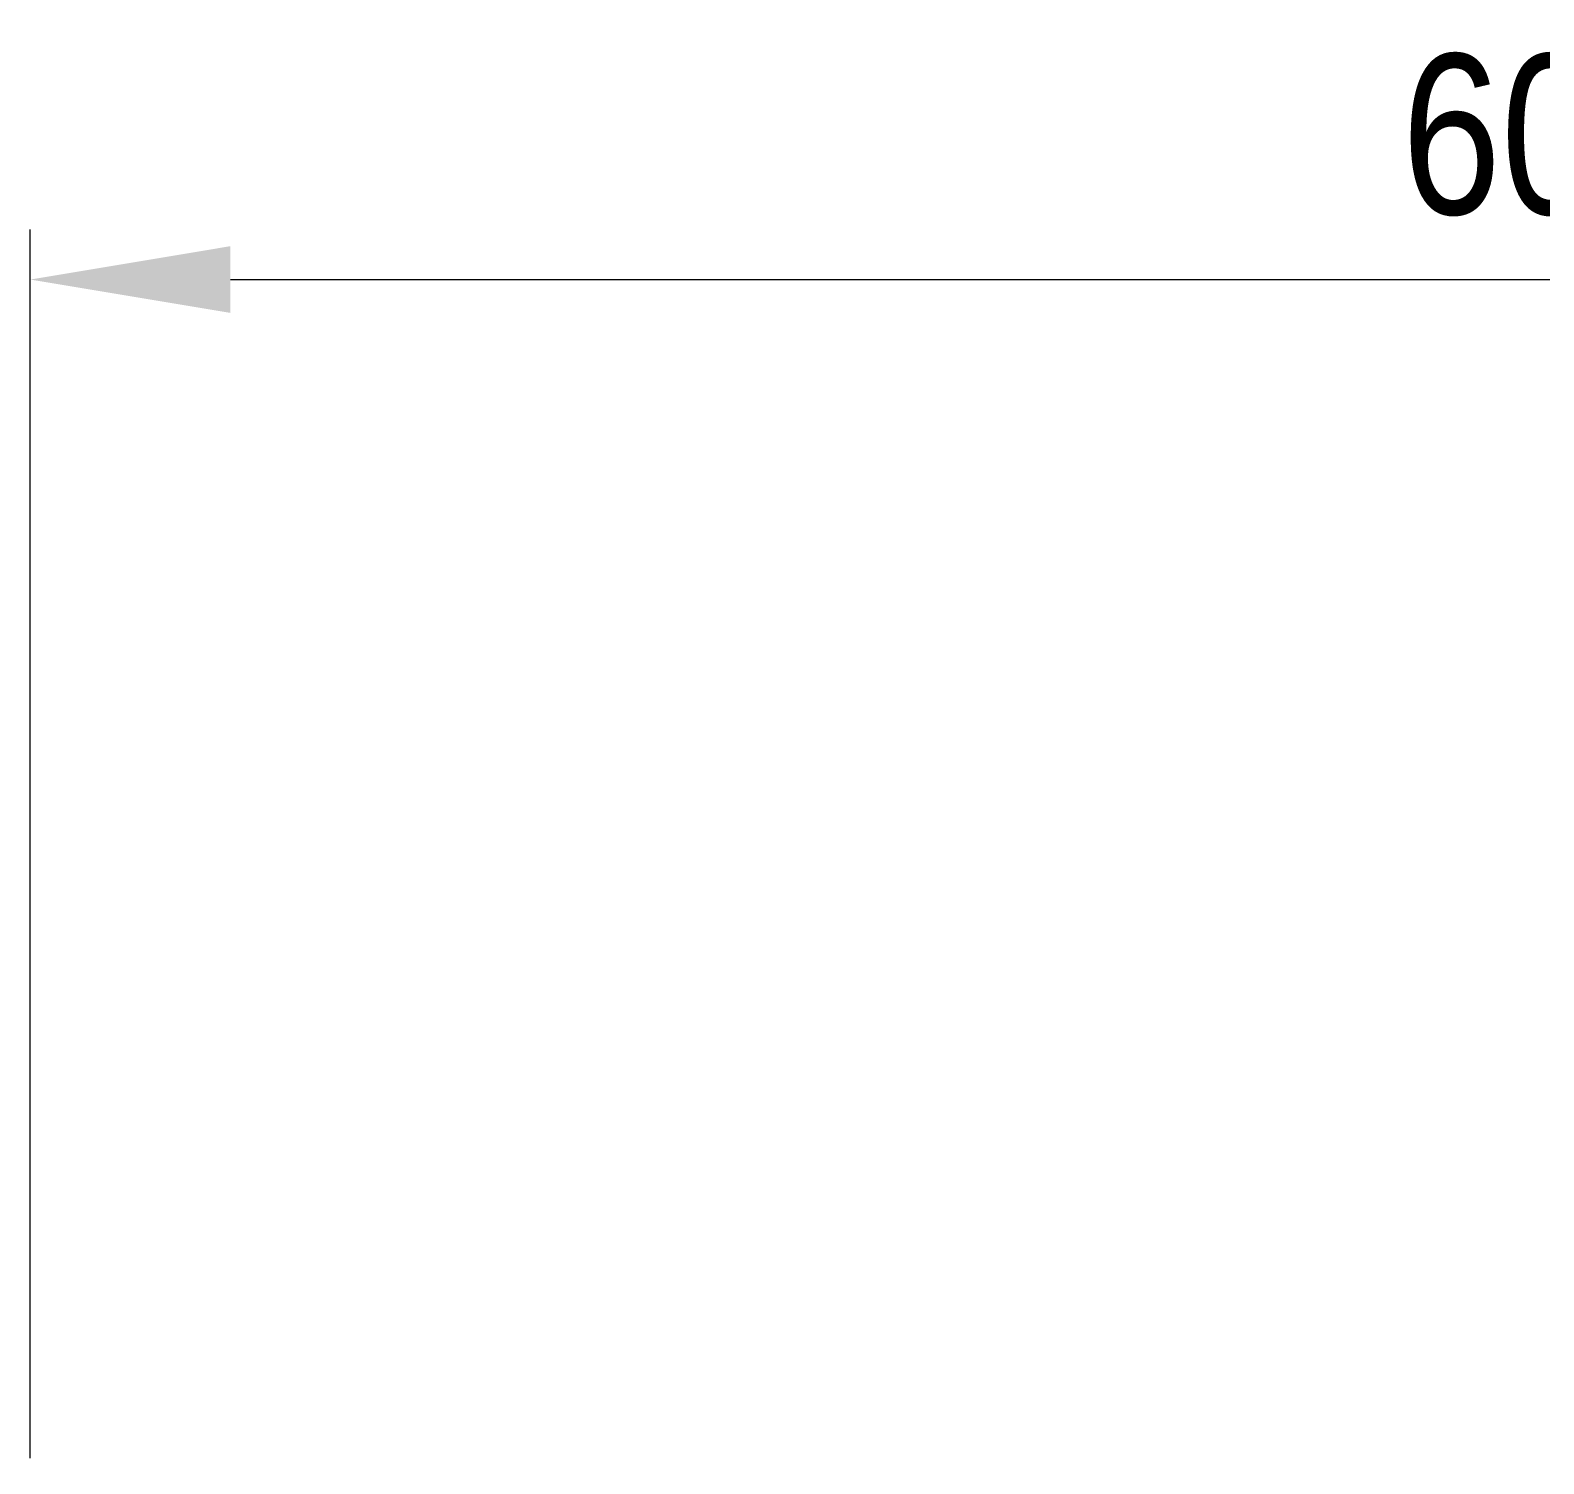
# Model space of a CAD drawing. Header units: millimetres. Extents: x 25115 to 31055, y 5999 to 10199.
# Drawn here: x 27403.4 to 27705.9, y 9230.9 to 9517.5 of the extents above; entities that cross this region are included whole.
import ezdxf

# ---------------------------------------------------------------- set-up
doc = ezdxf.new("R2010")
doc.units = ezdxf.units.MM
doc.header["$LTSCALE"] = 0.3
doc.linetypes.add('INCONTINUOUS', pattern=[200000.001, 200000, -0.001])
doc.layers.add('KOTY', color=3, linetype='INCONTINUOUS', lineweight=9)
doc.styles.add('SEACAD_Arial', font='arial.ttf', dxfattribs={"width": 0.8})
doc.dimstyles.new('ISO-25', dxfattribs={"dimtxt": 1.6, "dimasz": 2, "dimexe": 0.5, "dimexo": 1.5, "dimtad": 1, "dimdec": 0, "dimtxsty": 'SEACAD_Arial', "dimcen": 2, "dimadec": 0, "dimazin": 0, "dimtfac": 1, "dimtdec": 0, "dimtmove": 0, "dimatfit": 3, "dimfxl": 1, "dimarcsym": 0})

# ---------------------------------------------------------------- blocks, each defined once
blk = doc.blocks.new('*D436')
at = {"layer": 'Defpoints', "color": 0}
for p in [(28011.37, 9467.63), (27403.37, 9202.03), (28011.37, 9202.03)]:
    blk.add_point(p, dxfattribs=at)
at = {"layer": 'KOTY', "color": 0, "lineweight": -2}
for p, q in [((27403.37, 9232.03), (27403.37, 9477.63)), ((28011.37, 9232.03), (28011.37, 9477.63)), ((27443.37, 9467.63), (27971.37, 9467.63))]:
    blk.add_line(p, q, dxfattribs=at)
at = {"layer": 'KOTY', "color": 0}
for points in [[(27443.37, 9474.3), (27443.37, 9460.96), (27403.37, 9467.63)], [(27971.37, 9460.96), (27971.37, 9474.3), (28011.37, 9467.63)]]:
    blk.add_solid(points, dxfattribs=at)
at = {"layer": 'KOTY', "color": 0, "insert": (27707.37, 9496.47), "char_height": 32, "attachment_point": 5, "style": 'SEACAD_Arial'}
blk.add_mtext('608', dxfattribs=at)

msp = doc.modelspace()

# ---------------------------------------------------------------- dimensions: what is measured, and where the dimension line sits
at = {"layer": 'KOTY'}
dim = msp.add_linear_dim(base=(28011.37, 9467.63), p1=(27403.37, 9202.03), p2=(28011.37, 9202.03), angle=180, dimstyle='ISO-25', override={"dimlfac": 1, "dimtxsty": 'SEACAD_Arial', "dimsah": 1, "dimtolj": 0}, dxfattribs=at)
dim.commit()
dim.dimension.update_dxf_attribs({"geometry": '*D436', "text_midpoint": (27707.37, 9496.47)})

doc.saveas('drawing.dxf')
